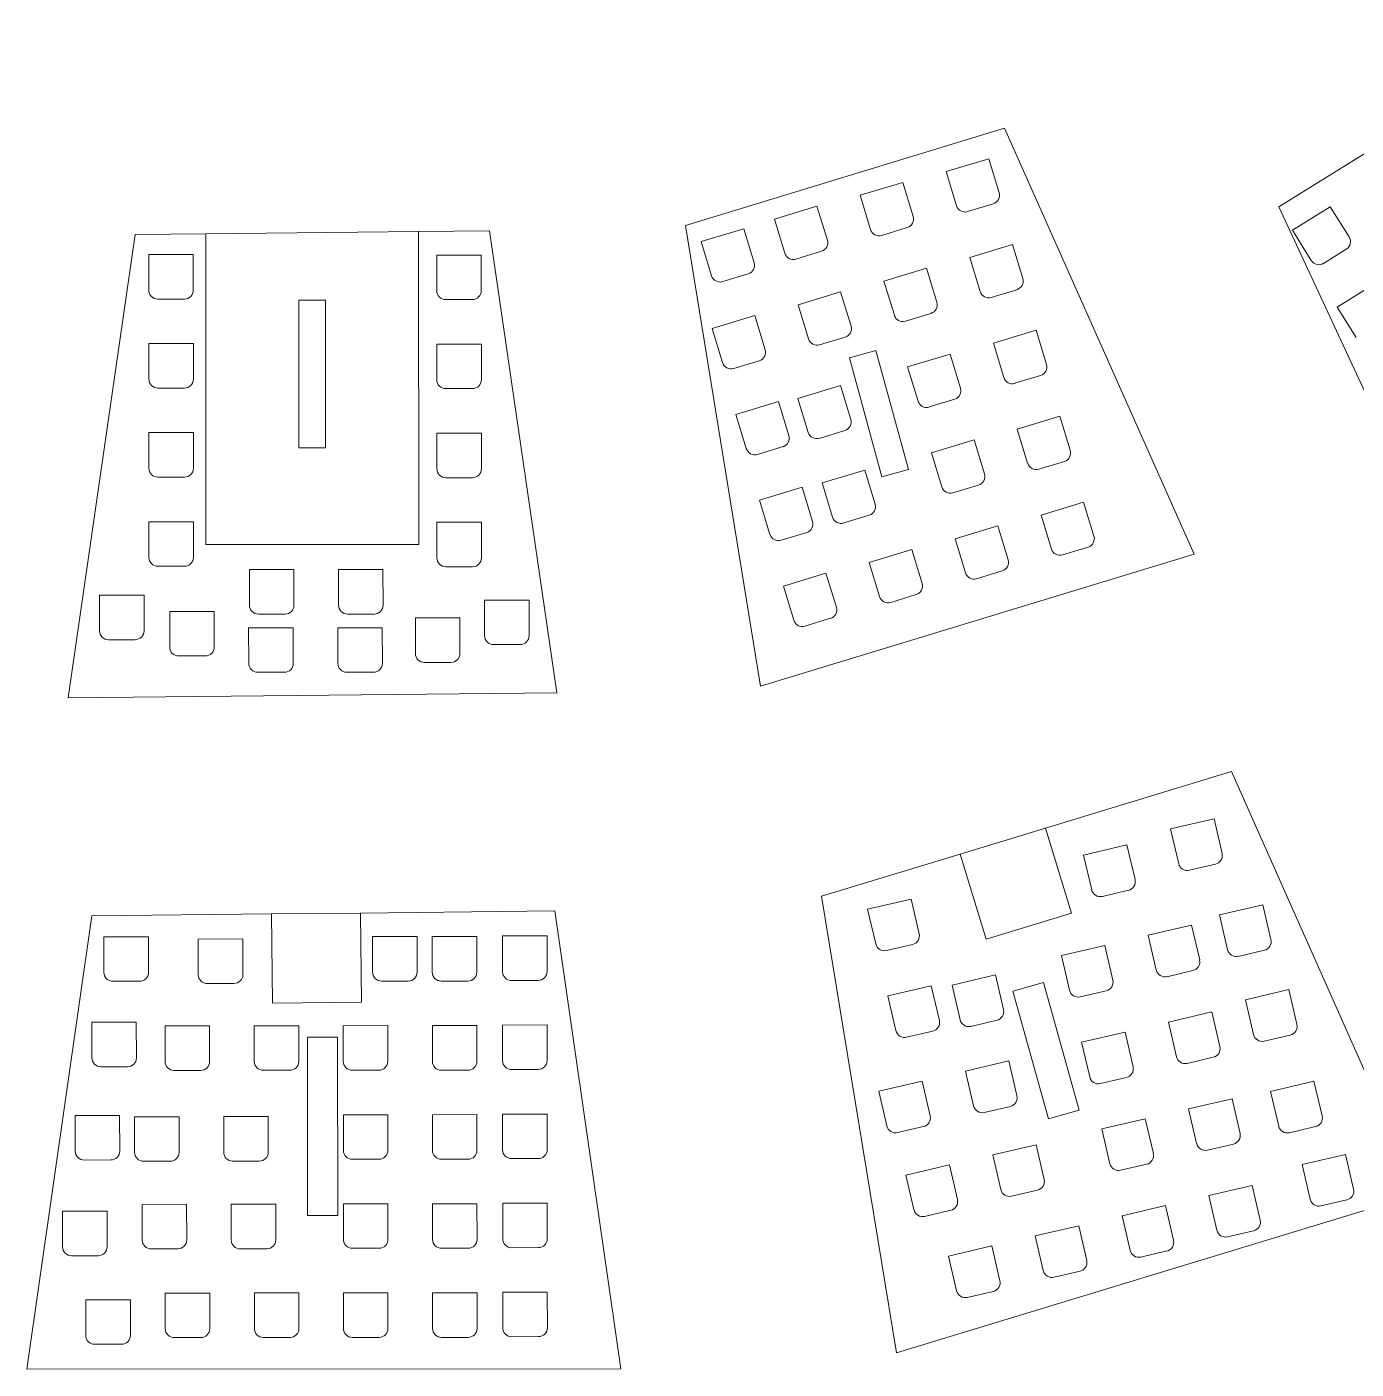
# Model space of a CAD drawing. Header units: millimetres. Extents: x -2091 to 2473, y -1360 to 1670.
# Drawn here: x 759.2 to 908.4, y 597.2 to 747.9 of the extents above; entities that cross this region are included whole.
import ezdxf

# ---------------------------------------------------------------- set-up
doc = ezdxf.new("R2010")
doc.units = ezdxf.units.MM

msp = doc.modelspace()

# ---------------------------------------------------------------- linework, layer by layer
at = {"color": 7, "linetype": 'Continuous', "lineweight": 15}
for p, q in [((932.12, 747.88), (899.71, 727.67)), ((868.91, 736.48), (833.1, 725.57)), ((868.91, 736.48), (890.2, 688.65)), ((862.35, 731.62), (867.13, 733.07)), ((867.13, 733.07), (868.3, 729.25)), ((863.51, 727.79), (862.35, 731.62)), ((852.71, 728.96), (857.49, 730.41)), ((857.49, 730.41), (858.66, 726.59)), ((853.87, 725.13), (852.71, 728.96)), ((867.63, 728), (864.76, 727.13)), ((843.07, 726.29), (847.85, 727.75)), ((847.85, 727.75), (849.02, 723.92)), ((921.73, 680.18), (899.71, 727.67)), ((901.23, 725.03), (905.47, 727.68)), ((905.47, 727.68), (907.59, 724.29)), ((841.53, 673.83), (833.1, 725.57)), ((834.86, 723.76), (839.64, 725.21)), ((839.64, 725.21), (840.81, 721.39)), ((844.23, 722.47), (843.07, 726.29)), ((857.99, 725.34), (855.12, 724.46)), ((903.34, 721.64), (901.23, 725.03)), ((763.82, 672.52), (771.34, 724.56)), ((779.24, 724.64), (771.34, 724.56)), ((803.13, 724.9), (779.24, 724.64)), ((779.26, 689.74), (779.24, 724.64)), ((811.08, 724.98), (803.13, 724.9)), ((803.13, 724.9), (803.15, 689.76)), ((811.08, 724.98), (818.64, 673.11)), ((836.02, 719.93), (834.86, 723.76)), ((772.85, 722.31), (777.85, 722.31)), ((772.85, 718.31), (772.85, 722.31)), ((777.85, 722.31), (777.85, 718.31)), ((805.17, 722.25), (810.17, 722.25)), ((805.17, 718.25), (805.17, 722.25)), ((810.17, 722.25), (810.17, 718.25)), ((848.35, 722.68), (845.48, 721.8)), ((865.01, 721.98), (869.79, 723.43)), ((866.17, 718.15), (865.01, 721.98)), ((869.79, 723.43), (870.96, 719.61)), ((907.27, 722.91), (904.72, 721.32)), ((855.37, 719.32), (860.15, 720.77)), ((860.15, 720.77), (861.32, 716.95)), ((840.14, 720.14), (837.27, 719.27)), ((856.54, 715.49), (855.37, 719.32)), ((906.26, 716.39), (910.5, 719.04)), ((845.73, 716.65), (850.51, 718.11)), ((850.51, 718.11), (851.68, 714.28)), ((870.29, 718.36), (867.42, 717.49)), ((776.86, 717.31), (773.86, 717.31)), ((792.68, 717.2), (789.68, 717.2)), ((789.68, 717.2), (789.69, 700.61)), ((792.69, 700.61), (792.68, 717.2)), ((809.17, 717.25), (806.17, 717.25)), ((846.9, 712.83), (845.73, 716.65)), ((908.37, 713), (906.26, 716.39)), ((836.09, 713.99), (840.88, 715.45)), ((840.88, 715.45), (842.04, 711.62)), ((860.65, 715.7), (857.78, 714.82)), ((837.26, 710.17), (836.09, 713.99)), ((851.01, 713.04), (848.14, 712.16)), ((867.67, 712.34), (872.45, 713.8)), ((872.45, 713.8), (873.62, 709.97)), ((772.86, 712.31), (777.86, 712.31)), ((772.86, 708.31), (772.86, 712.31)), ((777.86, 712.31), (777.86, 708.31)), ((805.18, 712.25), (810.18, 712.25)), ((805.18, 708.25), (805.18, 712.25)), ((810.18, 712.25), (810.18, 708.25)), ((851.49, 710.7), (854.45, 711.52)), ((854.45, 711.52), (858.14, 698.17)), ((868.84, 708.51), (867.67, 712.34)), ((841.38, 710.38), (838.51, 709.5)), ((855.13, 697.33), (851.49, 710.7)), ((858.03, 709.68), (862.82, 711.13)), ((862.82, 711.13), (863.98, 707.31)), ((859.2, 705.85), (858.03, 709.68)), ((872.95, 708.72), (870.08, 707.85)), ((776.86, 707.31), (773.86, 707.31)), ((809.18, 707.25), (806.18, 707.25)), ((845.7, 706.16), (850.48, 707.62)), ((850.48, 707.62), (851.65, 703.79)), ((838.75, 704.35), (843.54, 705.81)), ((843.54, 705.81), (844.7, 701.98)), ((846.86, 702.33), (845.7, 706.16)), ((863.32, 706.06), (860.45, 705.19)), ((839.92, 700.53), (838.75, 704.35)), ((870.33, 702.7), (875.12, 704.16)), ((875.12, 704.16), (876.28, 700.33)), ((850.98, 702.54), (848.11, 701.67)), ((871.5, 698.87), (870.33, 702.7)), ((772.86, 702.31), (777.86, 702.31)), ((772.87, 698.31), (772.86, 702.31)), ((777.86, 702.31), (777.87, 698.31)), ((805.18, 702.25), (810.18, 702.25)), ((805.19, 698.25), (805.18, 702.25)), ((810.18, 702.25), (810.19, 698.25)), ((860.69, 700.04), (865.48, 701.49)), ((865.48, 701.49), (866.64, 697.67)), ((789.69, 700.61), (792.69, 700.61)), ((844.04, 700.74), (841.17, 699.86)), ((861.86, 696.21), (860.69, 700.04)), ((848.44, 696.66), (853.22, 698.11)), ((853.22, 698.11), (854.39, 694.29)), ((858.14, 698.17), (855.13, 697.33)), ((875.62, 699.08), (872.75, 698.21)), ((776.87, 697.31), (773.87, 697.31)), ((809.19, 697.25), (806.19, 697.25)), ((849.61, 692.83), (848.44, 696.66)), ((865.98, 696.42), (863.11, 695.55)), ((841.42, 694.71), (846.2, 696.17)), ((846.2, 696.17), (847.36, 692.34)), ((842.58, 690.89), (841.42, 694.71)), ((873, 693.06), (877.78, 694.52)), ((877.78, 694.52), (878.94, 690.69)), ((772.87, 692.31), (777.87, 692.31)), ((772.87, 688.31), (772.87, 692.31)), ((777.87, 692.31), (777.87, 688.31)), ((805.19, 692.25), (810.19, 692.25)), ((805.19, 688.25), (805.19, 692.25)), ((810.19, 692.25), (810.19, 688.25)), ((853.72, 693.04), (850.85, 692.17)), ((863.36, 690.4), (868.14, 691.86)), ((868.14, 691.86), (869.3, 688.03)), ((874.16, 689.23), (873, 693.06)), ((846.7, 691.1), (843.83, 690.22)), ((864.52, 686.57), (863.36, 690.4)), ((803.15, 689.76), (779.26, 689.74)), ((853.72, 687.74), (858.5, 689.19)), ((858.5, 689.19), (859.67, 685.37)), ((878.28, 689.44), (875.41, 688.57)), ((776.87, 687.31), (773.87, 687.31)), ((841.53, 673.83), (890.2, 688.65)), ((854.88, 683.91), (853.72, 687.74)), ((784.14, 686.93), (789.14, 686.93)), ((784.15, 682.93), (784.14, 686.93)), ((789.14, 686.93), (789.15, 682.93)), ((794.14, 686.93), (799.14, 686.94)), ((794.15, 682.93), (794.14, 686.93)), ((799.14, 686.94), (799.15, 682.94)), ((809.19, 687.25), (806.19, 687.25)), ((844.08, 685.08), (848.86, 686.53)), ((848.86, 686.53), (850.03, 682.71)), ((868.64, 686.78), (865.77, 685.91)), ((845.24, 681.25), (844.08, 685.08)), ((767.32, 684.06), (772.32, 684.06)), ((767.32, 680.06), (767.32, 684.06)), ((772.32, 684.06), (772.32, 680.06)), ((810.54, 683.5), (815.54, 683.51)), ((810.54, 679.5), (810.54, 683.5)), ((815.54, 683.51), (815.54, 679.51)), ((859, 684.12), (856.13, 683.25)), ((775.2, 682.23), (780.2, 682.23)), ((775.2, 678.23), (775.2, 682.23)), ((780.2, 682.23), (780.2, 678.23)), ((788.15, 681.93), (785.15, 681.93)), ((798.15, 681.94), (795.15, 681.94)), ((802.77, 681.51), (807.77, 681.51)), ((802.77, 677.51), (802.77, 681.51)), ((807.77, 681.51), (807.77, 677.51)), ((849.36, 681.46), (846.49, 680.58)), ((784.06, 680.4), (789.06, 680.4)), ((784.07, 676.4), (784.06, 680.4)), ((789.06, 680.4), (789.07, 676.4)), ((794.06, 680.41), (799.06, 680.41)), ((794.07, 676.41), (794.06, 680.41)), ((799.06, 680.41), (799.07, 676.41)), ((771.32, 679.06), (768.32, 679.06)), ((814.54, 678.51), (811.54, 678.51)), ((779.2, 677.23), (776.2, 677.23)), ((788.07, 675.4), (785.07, 675.4)), ((798.07, 675.41), (795.07, 675.41)), ((806.77, 676.51), (803.77, 676.51)), ((763.82, 672.52), (818.64, 673.11)), ((873.5, 657.9), (894.38, 664.26)), ((894.38, 664.26), (915.42, 616.85)), ((887.55, 657.81), (892.42, 658.94)), ((892.42, 658.94), (893.33, 655.05)), ((863.94, 654.99), (873.5, 657.9)), ((873.5, 657.9), (876.42, 648.34)), ((888.46, 653.91), (887.55, 657.81)), ((877.78, 654.88), (882.65, 656.02)), ((882.65, 656.02), (883.56, 652.12)), ((848.37, 650.25), (863.94, 654.99)), ((866.85, 645.43), (863.94, 654.99)), ((878.69, 650.99), (877.78, 654.88)), ((892.58, 653.85), (889.66, 653.17)), ((856.79, 599), (848.37, 650.25)), ((853.54, 648.8), (858.41, 649.94)), ((858.41, 649.94), (859.32, 646.04)), ((882.81, 650.92), (879.89, 650.24)), ((766.44, 648.05), (786.62, 648.26)), ((786.62, 648.26), (796.62, 648.37)), ((786.73, 638.26), (786.62, 648.26)), ((796.62, 648.37), (818.42, 648.6)), ((796.62, 648.37), (796.73, 638.37)), ((818.42, 648.6), (825.84, 597.2)), ((854.45, 644.91), (853.54, 648.8)), ((876.42, 648.34), (866.85, 645.43)), ((893.04, 648.15), (897.91, 649.28)), ((893.94, 644.25), (893.04, 648.15)), ((897.91, 649.28), (898.81, 645.39)), ((759.16, 597.15), (766.44, 648.05)), ((885.03, 645.87), (889.9, 647)), ((889.9, 647), (890.81, 643.11)), ((767.82, 645.69), (772.82, 645.7)), ((767.82, 641.69), (767.82, 645.69)), ((772.82, 645.7), (772.82, 641.7)), ((778.4, 645.45), (783.4, 645.46)), ((778.41, 641.45), (778.4, 645.45)), ((783.4, 645.46), (783.41, 641.46)), ((797.97, 645.72), (802.97, 645.73)), ((797.97, 641.72), (797.97, 645.72)), ((802.97, 645.73), (802.97, 641.73)), ((804.67, 645.72), (809.67, 645.73)), ((804.67, 641.72), (804.67, 645.72)), ((809.67, 645.73), (809.67, 641.73)), ((812.55, 645.79), (817.55, 645.8)), ((812.56, 641.79), (812.55, 645.79)), ((817.55, 645.8), (817.56, 641.8)), ((885.94, 641.97), (885.03, 645.87)), ((858.57, 644.84), (855.65, 644.16)), ((875.29, 643.6), (880.16, 644.73)), ((876.2, 639.7), (875.29, 643.6)), ((880.16, 644.73), (881.07, 640.84)), ((898.07, 644.19), (895.14, 643.5)), ((771.82, 640.7), (768.82, 640.7)), ((801.97, 640.73), (798.97, 640.72)), ((808.68, 640.72), (805.68, 640.72)), ((816.56, 640.8), (813.56, 640.79)), ((863.01, 640.28), (867.88, 641.42)), ((867.88, 641.42), (868.79, 637.52)), ((890.06, 641.9), (887.14, 641.22)), ((782.41, 640.46), (779.41, 640.45)), ((855.81, 639.06), (860.68, 640.2)), ((860.68, 640.2), (861.59, 636.3)), ((863.92, 636.39), (863.01, 640.28)), ((869.83, 639.6), (873.28, 640.57)), ((873.84, 625.27), (869.83, 639.6)), ((873.28, 640.57), (877.29, 626.24)), ((880.32, 639.64), (877.4, 638.96)), ((895.94, 638.63), (900.81, 639.77)), ((900.81, 639.77), (901.72, 635.87)), ((796.73, 638.37), (786.73, 638.26)), ((856.72, 635.17), (855.81, 639.06)), ((896.85, 634.74), (895.94, 638.63)), ((766.45, 636.1), (771.45, 636.1)), ((766.46, 632.1), (766.45, 636.1)), ((771.45, 636.1), (771.46, 632.1)), ((868.04, 636.32), (865.12, 635.64)), ((887.3, 636.13), (892.17, 637.26)), ((888.21, 632.23), (887.3, 636.13)), ((892.17, 637.26), (893.08, 633.37)), ((774.68, 635.7), (779.68, 635.7)), ((774.68, 631.7), (774.68, 635.7)), ((779.68, 635.7), (779.68, 631.7)), ((784.68, 635.71), (789.68, 635.71)), ((784.68, 631.71), (784.68, 635.71)), ((789.68, 635.71), (789.68, 631.71)), ((794.68, 635.71), (799.68, 635.72)), ((794.68, 631.71), (794.68, 635.71)), ((799.68, 635.72), (799.68, 631.72)), ((804.68, 635.72), (809.68, 635.73)), ((804.68, 631.72), (804.68, 635.72)), ((809.68, 635.73), (809.68, 631.73)), ((812.56, 635.79), (817.56, 635.8)), ((812.56, 631.79), (812.56, 635.79)), ((817.56, 635.8), (817.56, 631.8)), ((860.84, 635.1), (857.92, 634.42)), ((877.56, 633.86), (882.43, 634.99)), ((882.43, 634.99), (883.34, 631.1)), ((900.97, 634.67), (898.05, 633.99)), ((790.65, 634.44), (794.05, 634.44)), ((790.67, 614.41), (790.65, 634.44)), ((794.05, 634.44), (794.06, 614.41)), ((878.47, 629.96), (877.56, 633.86)), ((864.53, 630.62), (869.4, 631.76)), ((869.4, 631.76), (870.3, 627.86)), ((892.33, 632.17), (889.41, 631.49)), ((770.46, 631.1), (767.46, 631.1)), ((778.68, 630.7), (775.68, 630.7)), ((788.68, 630.71), (785.68, 630.71)), ((798.68, 630.72), (795.68, 630.72)), ((808.68, 630.72), (805.68, 630.72)), ((816.56, 630.8), (813.56, 630.79)), ((865.43, 626.73), (864.53, 630.62)), ((854.79, 628.35), (859.66, 629.49)), ((859.66, 629.49), (860.56, 625.59)), ((882.59, 629.9), (879.67, 629.22)), ((898.77, 628.34), (903.64, 629.47)), ((903.64, 629.47), (904.55, 625.58)), ((855.69, 624.46), (854.79, 628.35)), ((889.57, 626.39), (894.44, 627.52)), ((894.44, 627.52), (895.34, 623.63)), ((899.68, 624.44), (898.77, 628.34)), ((764.58, 625.63), (769.58, 625.64)), ((764.59, 621.63), (764.58, 625.63)), ((769.58, 625.64), (769.59, 621.64)), ((781.26, 625.51), (786.26, 625.51)), ((781.26, 621.51), (781.26, 625.51)), ((786.26, 625.51), (786.26, 621.51)), ((794.69, 625.71), (799.69, 625.72)), ((794.69, 621.71), (794.69, 625.71)), ((799.69, 625.72), (799.69, 621.72)), ((804.69, 625.72), (809.69, 625.73)), ((804.69, 621.72), (804.69, 625.72)), ((809.69, 625.73), (809.69, 621.73)), ((812.57, 625.79), (817.57, 625.8)), ((812.57, 621.79), (812.57, 625.79)), ((817.57, 625.8), (817.57, 621.8)), ((869.56, 626.66), (866.63, 625.98)), ((877.29, 626.24), (873.84, 625.27)), ((890.47, 622.49), (889.57, 626.39)), ((771.26, 625.5), (776.26, 625.5)), ((771.26, 621.5), (771.26, 625.5)), ((776.26, 625.5), (776.26, 621.5)), ((859.82, 624.39), (856.89, 623.71)), ((879.83, 624.12), (884.7, 625.25)), ((880.74, 620.22), (879.83, 624.12)), ((884.7, 625.25), (885.61, 621.36)), ((903.8, 624.38), (900.88, 623.7)), ((867.58, 621.22), (872.45, 622.35)), ((868.48, 617.32), (867.58, 621.22)), ((872.45, 622.35), (873.35, 618.46)), ((894.6, 622.43), (891.68, 621.75)), ((902.31, 620.12), (907.18, 621.25)), ((907.18, 621.25), (908.09, 617.36)), ((768.59, 620.64), (765.59, 620.63)), ((775.26, 620.5), (772.26, 620.5)), ((785.26, 620.51), (782.26, 620.51)), ((798.69, 620.72), (795.69, 620.72)), ((808.69, 620.72), (805.69, 620.72)), ((816.57, 620.8), (813.57, 620.79)), ((857.84, 618.95), (862.71, 620.09)), ((862.71, 620.09), (863.61, 616.19)), ((884.86, 620.16), (881.94, 619.48)), ((903.22, 616.22), (902.31, 620.12)), ((858.74, 615.06), (857.84, 618.95)), ((915.42, 616.85), (856.79, 599)), ((872.61, 617.26), (869.68, 616.58)), ((891.84, 616.65), (896.71, 617.78)), ((892.74, 612.75), (891.84, 616.65)), ((896.71, 617.78), (897.61, 613.89)), ((772.1, 615.65), (777.1, 615.66)), ((772.11, 611.65), (772.1, 615.65)), ((777.1, 615.66), (777.11, 611.66)), ((782.1, 615.66), (787.1, 615.66)), ((782.11, 611.66), (782.1, 615.66)), ((787.1, 615.66), (787.11, 611.66)), ((794.69, 615.71), (799.69, 615.72)), ((794.7, 611.71), (794.69, 615.71)), ((799.69, 615.72), (799.7, 611.72)), ((804.69, 615.72), (809.69, 615.73)), ((804.7, 611.72), (804.69, 615.72)), ((809.69, 615.73), (809.7, 611.73)), ((812.58, 615.79), (817.58, 615.8)), ((812.58, 611.79), (812.58, 615.79)), ((817.58, 615.8), (817.58, 611.8)), ((862.87, 614.99), (859.94, 614.31)), ((882.1, 614.38), (886.97, 615.52)), ((886.97, 615.52), (887.87, 611.62)), ((907.34, 616.16), (904.42, 615.48)), ((763.18, 614.89), (768.18, 614.89)), ((763.18, 610.89), (763.18, 614.89)), ((768.18, 614.89), (768.18, 610.89)), ((794.06, 614.41), (790.67, 614.41)), ((883, 610.49), (882.1, 614.38)), ((872.36, 612.11), (877.23, 613.25)), ((873.26, 608.22), (872.36, 612.11)), ((877.23, 613.25), (878.13, 609.35)), ((896.87, 612.69), (893.94, 612.01)), ((776.11, 610.66), (773.11, 610.65)), ((786.11, 610.66), (783.11, 610.66)), ((798.7, 610.72), (795.7, 610.72)), ((808.7, 610.72), (805.7, 610.72)), ((816.58, 610.8), (813.58, 610.79)), ((862.62, 609.84), (867.49, 610.98)), ((867.49, 610.98), (868.39, 607.08)), ((767.18, 609.89), (764.18, 609.89)), ((863.53, 605.95), (862.62, 609.84)), ((887.13, 610.42), (884.2, 609.74)), ((877.39, 608.15), (874.47, 607.47)), ((765.78, 604.94), (770.78, 604.94)), ((765.78, 600.94), (765.78, 604.94)), ((770.78, 604.94), (770.78, 600.94)), ((774.7, 605.7), (779.7, 605.7)), ((774.7, 601.7), (774.7, 605.7)), ((779.7, 605.7), (779.7, 601.7)), ((784.7, 605.71), (789.7, 605.71)), ((784.7, 601.71), (784.7, 605.71)), ((789.7, 605.71), (789.7, 601.71)), ((794.7, 605.71), (799.7, 605.72)), ((794.7, 601.71), (794.7, 605.71)), ((799.7, 605.72), (799.7, 601.72)), ((804.7, 605.72), (809.7, 605.73)), ((804.7, 601.72), (804.7, 605.72)), ((809.7, 605.73), (809.7, 601.73)), ((812.58, 605.79), (817.58, 605.8)), ((812.59, 601.79), (812.58, 605.79)), ((817.58, 605.8), (817.59, 601.8)), ((867.65, 605.88), (864.73, 605.2)), ((769.78, 599.94), (766.78, 599.94)), ((778.71, 600.7), (775.71, 600.7)), ((788.71, 600.71), (785.71, 600.71)), ((798.71, 600.72), (795.71, 600.72)), ((808.71, 600.72), (805.71, 600.72)), ((816.59, 600.8), (813.59, 600.79)), ((825.84, 597.2), (759.16, 597.15))]:
    msp.add_line(p, q, dxfattribs=at)
for centre, start, end in [((867.34, 728.96), 286.9352, 16.9352), ((857.7, 726.29), 286.9352, 16.9352), ((864.47, 728.08), 196.9352, 286.9352), ((854.83, 725.42), 196.9352, 286.9352), ((848.06, 723.63), 286.9352, 16.9352), ((906.74, 723.76), 301.9408, 31.9408), ((845.19, 722.76), 196.9352, 286.9352), ((839.85, 721.1), 286.9352, 16.9352), ((904.19, 722.17), 211.9408, 301.9408), ((836.98, 720.22), 196.9352, 286.9352), ((870, 719.32), 286.9352, 16.9352), ((773.85, 718.31), 180.0364, 270.0364), ((776.85, 718.31), 270.0364, 0.0364), ((806.17, 718.25), 180.0364, 270.0364), ((809.17, 718.25), 270.0364, 0.0364), ((867.13, 718.44), 196.9352, 286.9352), ((860.36, 716.66), 286.9352, 16.9352), ((857.49, 715.78), 196.9352, 286.9352), ((850.72, 713.99), 286.9352, 16.9352), ((841.08, 711.33), 286.9352, 16.9352), ((847.85, 713.12), 196.9352, 286.9352), ((838.21, 710.46), 196.9352, 286.9352), ((872.66, 709.68), 286.9352, 16.9352), ((869.79, 708.8), 196.9352, 286.9352), ((773.86, 708.31), 180.0364, 270.0364), ((776.86, 708.31), 270.0364, 0.0364), ((806.18, 708.25), 180.0364, 270.0364), ((809.18, 708.25), 270.0364, 0.0364), ((863.02, 707.02), 286.9352, 16.9352), ((860.15, 706.14), 196.9352, 286.9352), ((850.69, 703.5), 286.9352, 16.9352), ((843.75, 701.69), 286.9352, 16.9352), ((847.82, 702.63), 196.9352, 286.9352), ((840.88, 700.82), 196.9352, 286.9352), ((875.33, 700.04), 286.9352, 16.9352), ((773.87, 698.31), 180.0364, 270.0364), ((776.87, 698.31), 270.0364, 0.0364), ((806.19, 698.25), 180.0364, 270.0364), ((809.19, 698.25), 270.0364, 0.0364), ((872.46, 699.16), 196.9352, 286.9352), ((865.69, 697.38), 286.9352, 16.9352), ((862.82, 696.5), 196.9352, 286.9352), ((853.43, 694), 286.9352, 16.9352), ((846.41, 692.05), 286.9352, 16.9352), ((850.56, 693.12), 196.9352, 286.9352), ((843.54, 691.18), 196.9352, 286.9352), ((877.99, 690.4), 286.9352, 16.9352), ((875.12, 689.53), 196.9352, 286.9352), ((773.87, 688.31), 180.0364, 270.0364), ((776.87, 688.31), 270.0364, 0.0364), ((806.19, 688.25), 180.0364, 270.0364), ((809.19, 688.25), 270.0364, 0.0364), ((868.35, 687.74), 286.9352, 16.9352), ((865.48, 686.86), 196.9352, 286.9352), ((858.71, 685.08), 286.9352, 16.9352), ((785.15, 682.93), 180.0364, 270.0364), ((788.15, 682.93), 270.0364, 0.0364), ((795.15, 682.94), 180.0364, 270.0364), ((798.15, 682.94), 270.0364, 0.0364), ((855.84, 684.2), 196.9352, 286.9352), ((849.07, 682.41), 286.9352, 16.9352), ((768.32, 680.06), 180.0364, 270.0364), ((771.32, 680.06), 270.0364, 0.0364), ((846.2, 681.54), 196.9352, 286.9352), ((811.54, 679.51), 180.0364, 270.0364), ((814.54, 679.51), 270.0364, 0.0364), ((776.2, 678.23), 180.0364, 270.0364), ((779.2, 678.23), 270.0364, 0.0364), ((803.77, 677.51), 180.0364, 270.0364), ((806.77, 677.51), 270.0364, 0.0364), ((785.07, 676.4), 180.0364, 270.0364), ((788.07, 676.4), 270.0364, 0.0364), ((795.07, 676.41), 180.0364, 270.0364), ((798.07, 676.41), 270.0364, 0.0364), ((892.35, 654.82), 283.1115, 13.1115), ((889.43, 654.14), 193.1115, 283.1115), ((882.58, 651.89), 283.1115, 13.1115), ((879.66, 651.21), 193.1115, 283.1115), ((858.35, 645.81), 283.1115, 13.1115), ((897.84, 645.16), 283.1115, 13.1115), ((855.43, 645.13), 193.1115, 283.1115), ((894.92, 644.48), 193.1115, 283.1115), ((889.83, 642.88), 283.1115, 13.1115), ((768.82, 641.7), 180.0425, 270.0425), ((771.82, 641.7), 270.0425, 0.0425), ((779.41, 641.45), 180.0425, 270.0425), ((782.41, 641.46), 270.0425, 0.0425), ((798.97, 641.72), 180.0425, 270.0425), ((801.97, 641.73), 270.0425, 0.0425), ((805.67, 641.72), 180.0425, 270.0425), ((808.67, 641.72), 270.0425, 0.0425), ((813.56, 641.79), 180.0425, 270.0425), ((816.56, 641.8), 270.0425, 0.0425), ((880.09, 640.61), 283.1115, 13.1115), ((886.91, 642.2), 193.1115, 283.1115), ((877.17, 639.93), 193.1115, 283.1115), ((860.62, 636.07), 283.1115, 13.1115), ((864.89, 636.61), 193.1115, 283.1115), ((867.81, 637.3), 283.1115, 13.1115), ((857.69, 635.39), 193.1115, 283.1115), ((897.82, 634.96), 193.1115, 283.1115), ((900.75, 635.64), 283.1115, 13.1115), ((892.1, 633.14), 283.1115, 13.1115), ((767.46, 632.1), 180.0425, 270.0425), ((770.46, 632.1), 270.0425, 0.0425), ((775.68, 631.7), 180.0425, 270.0425), ((778.68, 631.7), 270.0425, 0.0425), ((785.68, 631.71), 180.0425, 270.0425), ((788.68, 631.71), 270.0425, 0.0425), ((795.68, 631.72), 180.0425, 270.0425), ((798.68, 631.72), 270.0425, 0.0425), ((805.68, 631.72), 180.0425, 270.0425), ((808.68, 631.72), 270.0425, 0.0425), ((813.56, 631.79), 180.0425, 270.0425), ((816.56, 631.8), 270.0425, 0.0425), ((889.18, 632.46), 193.1115, 283.1115), ((882.36, 630.87), 283.1115, 13.1115), ((879.44, 630.19), 193.1115, 283.1115), ((869.33, 627.63), 283.1115, 13.1115), ((859.59, 625.36), 283.1115, 13.1115), ((866.41, 626.95), 193.1115, 283.1115), ((903.58, 625.35), 283.1115, 13.1115), ((856.67, 624.68), 193.1115, 283.1115), ((900.65, 624.67), 193.1115, 283.1115), ((891.45, 622.72), 193.1115, 283.1115), ((894.37, 623.4), 283.1115, 13.1115), ((765.59, 621.63), 180.0425, 270.0425), ((768.59, 621.64), 270.0425, 0.0425), ((772.26, 621.5), 180.0425, 270.0425), ((775.26, 621.5), 270.0425, 0.0425), ((782.26, 621.51), 180.0425, 270.0425), ((785.26, 621.51), 270.0425, 0.0425), ((795.69, 621.72), 180.0425, 270.0425), ((798.69, 621.72), 270.0425, 0.0425), ((805.69, 621.72), 180.0425, 270.0425), ((808.69, 621.72), 270.0425, 0.0425), ((813.57, 621.79), 180.0425, 270.0425), ((816.57, 621.8), 270.0425, 0.0425), ((884.63, 621.13), 283.1115, 13.1115), ((881.71, 620.45), 193.1115, 283.1115), ((872.38, 618.23), 283.1115, 13.1115), ((869.46, 617.55), 193.1115, 283.1115), ((907.11, 617.13), 283.1115, 13.1115), ((859.72, 615.28), 193.1115, 283.1115), ((862.64, 615.96), 283.1115, 13.1115), ((904.19, 616.45), 193.1115, 283.1115), ((896.64, 613.66), 283.1115, 13.1115), ((893.72, 612.98), 193.1115, 283.1115), ((764.18, 610.89), 180.0425, 270.0425), ((767.18, 610.89), 270.0425, 0.0425), ((773.11, 611.65), 180.0425, 270.0425), ((776.11, 611.66), 270.0425, 0.0425), ((783.11, 611.66), 180.0425, 270.0425), ((786.11, 611.66), 270.0425, 0.0425), ((795.7, 611.72), 180.0425, 270.0425), ((798.7, 611.72), 270.0425, 0.0425), ((805.7, 611.72), 180.0425, 270.0425), ((808.7, 611.72), 270.0425, 0.0425), ((813.58, 611.79), 180.0425, 270.0425), ((816.58, 611.8), 270.0425, 0.0425), ((883.98, 610.71), 193.1115, 283.1115), ((886.9, 611.39), 283.1115, 13.1115), ((877.16, 609.12), 283.1115, 13.1115), ((874.24, 608.44), 193.1115, 283.1115), ((864.5, 606.18), 193.1115, 283.1115), ((867.42, 606.86), 283.1115, 13.1115), ((775.7, 601.7), 180.0425, 270.0425), ((778.7, 601.7), 270.0425, 0.0425), ((785.7, 601.71), 180.0425, 270.0425), ((788.7, 601.71), 270.0425, 0.0425), ((795.7, 601.72), 180.0425, 270.0425), ((798.7, 601.72), 270.0425, 0.0425), ((805.7, 601.72), 180.0425, 270.0425), ((808.7, 601.72), 270.0425, 0.0425), ((813.59, 601.79), 180.0425, 270.0425), ((816.59, 601.8), 270.0425, 0.0425), ((766.78, 600.94), 180.0425, 270.0425), ((769.78, 600.94), 270.0425, 0.0425)]:
    msp.add_arc(centre, 1, start, end, dxfattribs=at)

doc.saveas('drawing.dxf')
